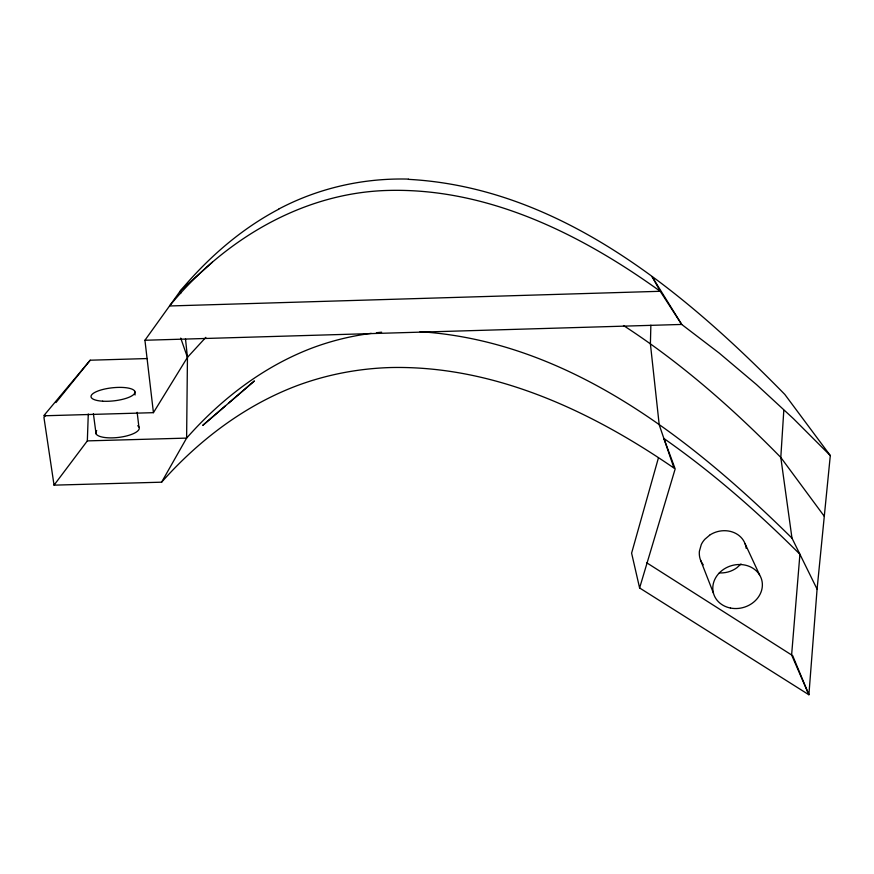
<?xml version="1.0" encoding="UTF-8"?>
<svg xmlns="http://www.w3.org/2000/svg" width="874" height="874" viewBox="0 0 874 874"><rect width="100%" height="100%" fill="white"/><g stroke="black" fill="none" stroke-linecap="round" stroke-linejoin="round"><path stroke-width="1.31" d="M185.496 338.915L187.451 357.368L186.61 438.103L161.603 482.186L54.046 485.146L43.94 417.433L45.656 415.314M650.868 325.194L650.398 343.853L659.215 424.819L673.996 468.093C590.966 410.966 494.007 365.419 391.17 367.528A266.537 235.838 3.3 0 0 296.395 385.904C244.075 405.809 198.573 440.529 161.603 482.186M54.046 485.146L87.334 440.889L88.285 414.003M783.803 410.409L780.799 457.441L791.975 538.122L817.081 589.152L808.898 694.764L639.604 587.962L631.607 553.155L658.384 458.031M817.081 589.152L830.3 455.562L784.819 394.436C683.599 291.173 559.491 187.44 408.431 179.345M639.604 587.962L675.176 468.912L663.89 438.486C712.758 472.681 757.78 512.131 799.918 554.269L791.615 654.976L808.898 694.764L792.674 655.653L646.563 562.681M147.302 358.548L90.197 360.208L43.7 415.795L153.431 412.67L187.451 357.368L205.838 337.375M153.431 412.67L144.931 340.259L180.394 290.823C207.892 258.038 240.7 229.207 278.708 209.214M55.936 402.597L90.197 360.208M740.999 564.003L736.924 567.707A23.729 20.834 -16.9 0 1 723.159 572.841A23.5 20.626 -16.9 0 1 719.335 572.874M144.931 340.259L681.698 324.44L652.08 276.621L660.241 291.293C581.614 234.603 488.872 188.238 389.706 190.401C303.049 192.029 223.449 240.121 169.523 305.976L660.241 291.293L681.698 324.44L719.138 353.03L756.447 384.527L793.537 418.766L830.3 455.562M212.426 262.124L180.394 290.823L180.678 293.511M225.47 405.842L202.735 425.398L254.421 380.933L228.573 403.165M709.568 535.281L705.001 539.127A22.123 19.436 -16.9 0 0 701.276 544.557L699.397 551.232A25.51 22.385 -17 0 0 699.768 557.525L700.118 558.868A21.26 18.671 -16.8 0 0 700.566 560.158L713.435 593.096M87.334 440.889L186.61 438.103C220.827 399.385 262.856 366.916 311.352 348.3A246.544 221.614 3.2 0 1 371.242 333.355M420.033 331.694C567.532 341.188 690.482 438.005 791.975 538.122M623.49 325.532C681.043 362.907 732.871 408.486 780.799 457.441L824.291 516.305M709.524 535.227A23.795 20.889 -16.9 0 1 745.041 543.628L759.604 574.939M180.732 338.096L187.451 357.368M93.387 413.631L96.053 433.788M134.607 390.995L135.077 394.982M137.152 412.299L138.9 426.949M376.421 332.732A246.544 221.614 3.2 0 1 381.632 332.207M278.642 209.094A251.734 235.521 5.4 0 1 408.431 179.094M745.041 543.628A21.14 18.551 -17.1 0 1 745.467 544.895L745.806 546.217A25.696 22.56 -16.8 0 1 746.134 548.282M703.264 564.801A24.079 21.14 -16.9 0 1 700.566 560.147M137.699 425.736A21.872 7.025 -6.6 0 1 118.493 437.426A21.872 7.025 -6.6 0 1 96.708 430.576M102.619 401.188A22.101 6.577 -6.2 0 0 134.957 391.934A22.101 6.577 -6.2 0 0 101.384 389.87A22.101 6.577 -6.2 0 0 102.619 401.188M730.456 608.042A25.04 21.741 -16.3 0 0 761.713 579.844A25.04 21.741 -16.3 0 0 720.591 571.694A25.04 21.741 -16.3 0 0 730.456 608.042"/></g></svg>
